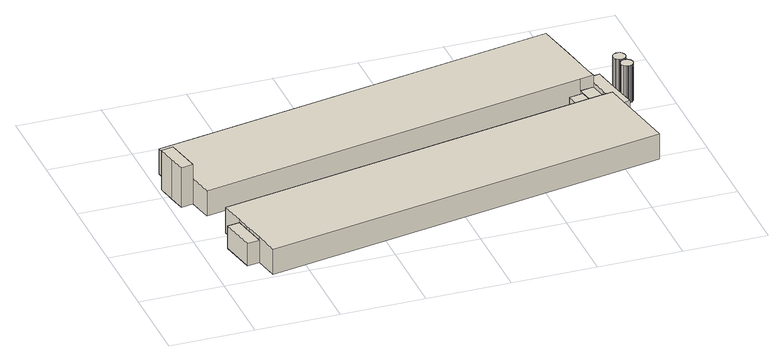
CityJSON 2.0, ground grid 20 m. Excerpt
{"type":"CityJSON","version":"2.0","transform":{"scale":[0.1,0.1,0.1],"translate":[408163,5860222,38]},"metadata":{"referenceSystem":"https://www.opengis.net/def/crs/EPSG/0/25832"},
"CityObjects":{
"building1":{"type":"Building","attributes":{"Gemeindeschluessel":"03454048","AbsoluteHoehe":"38.078","MittlereTraufHoehe":"44.021","Firsthoehe":"46.628","function":"31001_2720","roofType":"3100","measuredHeight":8.55},"address":[{"country":"Germany","locality":"Spahnharrenstätte"}],"children":["building1-1","building1-2","building1-3","building1-4","building1-5","building1-6"],"geometry":[{"type":"MultiSurface","lod":"1","boundaries":[[[0,1,2,3,4,5,6,7,8,9]],[[10,11,12,13,14,15,16,17,18,19]],[[10,19,9,8]],[[13,12,6,5]],[[14,13,5,4]],[[15,14,4,3]],[[16,15,3,2]],[[1,20,21,2]],[[0,22,23,1]],[[19,18,0,9]],[[7,11,10,8]],[[12,11,7,6]],[[20,17,16,21]],[[22,18,17,23]]]}]},
"building1-1":{"type":"BuildingPart","attributes":{"AbsoluteHoehe":"38.078","MittlereTraufHoehe":"41.252","Firsthoehe":"41.252","roofType":"1000","measuredHeight":3.17},"parents":["building1"],"geometry":[{"type":"MultiSurface","lod":"1","boundaries":[[[24,25,26,27]],[[28,29,30,31]],[[28,31,27,26]],[[30,29,25,24]],[[31,30,24,27]],[[29,28,26,25]]]}]},
"building1-2":{"type":"BuildingPart","attributes":{"BezugspunktDach":"2200","AbsoluteHoehe":"38.078","MittlereTraufHoehe":"43.792","Firsthoehe":"43.792","measuredHeight":5.71},"parents":["building1"],"geometry":[{"type":"MultiSurface","lod":"1","boundaries":[[[32,33,34,35,36]],[[37,38,39,40,41]],[[37,41,36,35]],[[40,39,33,32]],[[41,40,32,36]],[[38,37,35,34]],[[33,39,42,43]],[[43,42,38,34]]]}]},
"building1-3":{"type":"BuildingPart","attributes":{"AbsoluteHoehe":"38.078","MittlereTraufHoehe":"42.369","Firsthoehe":"43.54","roofType":"3100","measuredHeight":5.46},"parents":["building1"],"geometry":[{"type":"MultiSurface","lod":"1","boundaries":[[[44,45,46,47,21,48]],[[16,49,50,51,52,53]],[[20,23,54,48]],[[49,16,21,47]],[[50,49,47,46]],[[51,50,46,45]],[[52,51,45,44]],[[48,54,55,56]],[[21,16,17,20]],[[23,17,53,54]],[[56,57,52,44]],[[53,57,55,54]]]}]},
"building1-4":{"type":"BuildingPart","attributes":{"AbsoluteHoehe":"38.078","MittlereTraufHoehe":"44.118","Firsthoehe":"46.624","roofType":"3100","measuredHeight":8.55},"parents":["building1"],"geometry":[{"type":"MultiSurface","lod":"1","boundaries":[[[58,59,60,61,62,63,64,65,66,67,68]],[[69,70,39,42,38,37,71,72,57,52,73]],[[69,73,68,67]],[[70,69,67,66]],[[39,70,66,65]],[[64,43,33,65]],[[63,34,43,64]],[[62,35,34,63]],[[71,37,62,61]],[[72,71,61,60]],[[59,55,74,60]],[[58,44,56,59]],[[73,52,58,68]],[[43,42,39,33]],[[38,42,43,34]],[[35,37,38,34]],[[55,57,72,74]],[[44,52,57,56]]]}]},
"building1-5":{"type":"BuildingPart","attributes":{"AbsoluteHoehe":"38.078","MittlereTraufHoehe":"41.571","Firsthoehe":"41.571","roofType":"1000","measuredHeight":3.49},"parents":["building1"],"geometry":[{"type":"MultiSurface","lod":"1","boundaries":[[[74,55,23,22,75,76]],[[28,18,17,57,72,29]],[[75,26,25,76]],[[18,28,75,22]],[[29,72,74,76]],[[26,28,29,25]],[[17,18,22,23]],[[54,53,17,23]],[[55,57,53,54]],[[72,57,55,74]]]}]},
"building1-6":{"type":"BuildingPart","attributes":{"AbsoluteHoehe":"38.078","MittlereTraufHoehe":"47.583","Firsthoehe":"49.342","roofType":"5000","measuredHeight":11.26},"parents":["building1"],"geometry":[{"type":"MultiSurface","lod":"1","boundaries":[[[77,78,79,80,81]],[[82,12,10,83,84]],[[82,84,81,80]],[[12,82,80,79]],[[78,8,7,6,79]],[[83,10,78,77]],[[84,83,77,81]],[[8,10,11,7]],[[7,11,12,6]]]}]},
"building2":{"type":"Building","attributes":{"Gemeindeschluessel":"03454048","AbsoluteHoehe":"38.333","MittlereTraufHoehe":"47.829","Firsthoehe":"47.829","function":"51003_1201","roofType":"1000","measuredHeight":9.49},"address":[{"country":"Germany","locality":"Spahnharrenstätte"}],"geometry":[{"type":"MultiSurface","lod":"1","boundaries":[[[85,86,87,88,89,90,91,92,93,94,95,96,97,98,99,100,101,102,103,104,105,106,107,108,109,110,111,112,113,114,115,116,117,118,119,120,121,122,123,124,125,126,127]],[[128,129,130,131,132,133,134,135,136,137,138,139,140,141,142,143,144,145,146,147,148,149,150,151,152,153,154,155,156,157,158,159,160,161,162,163,164,165,166,167,168,169,170]],[[128,170,127,126]],[[129,128,126,125]],[[130,129,125,124]],[[131,130,124,123]],[[132,131,123,122]],[[133,132,122,121]],[[134,133,121,120]],[[135,134,120,119]],[[136,135,119,118]],[[137,136,118,117]],[[138,137,117,116]],[[139,138,116,115]],[[140,139,115,114]],[[141,140,114,113]],[[142,141,113,112]],[[143,142,112,111]],[[144,143,111,110]],[[145,144,110,109]],[[146,145,109,108]],[[147,146,108,107]],[[148,147,107,106]],[[149,148,106,105]],[[150,149,105,104]],[[151,150,104,103]],[[152,151,103,102]],[[153,152,102,101]],[[154,153,101,100]],[[155,154,100,99]],[[156,155,99,98]],[[157,156,98,97]],[[158,157,97,96]],[[159,158,96,95]],[[160,159,95,94]],[[161,160,94,93]],[[162,161,93,92]],[[163,162,92,91]],[[164,163,91,90]],[[165,164,90,89]],[[166,165,89,88]],[[167,166,88,87]],[[168,167,87,86]],[[169,168,86,85]],[[170,169,85,127]]]}]},
"building3":{"type":"Building","attributes":{"Gemeindeschluessel":"03454048","AbsoluteHoehe":"38.331","MittlereTraufHoehe":"47.768","Firsthoehe":"47.768","function":"51003_1201","roofType":"1000","measuredHeight":9.44},"address":[{"country":"Germany","locality":"Spahnharrenstätte"}],"geometry":[{"type":"MultiSurface","lod":"1","boundaries":[[[171,172,173,174,175,176,177,178,179,180,181,182,183,184,185,186,187,188,189,190,191,192,193,194,195,196,197,198,199,200,201,202,203,204,205,206,207,208,209,210,211,212,213,214]],[[215,216,217,218,219,220,221,222,223,224,225,226,227,228,229,230,231,232,233,234,235,236,237,238,239,240,241,242,243,244,245,246,247,248,249,250,251,252,253,254,255,256,257,258]],[[215,258,214,213]],[[216,215,213,212]],[[217,216,212,211]],[[218,217,211,210]],[[219,218,210,209]],[[220,219,209,208]],[[221,220,208,207]],[[222,221,207,206]],[[223,222,206,205]],[[224,223,205,204]],[[225,224,204,203]],[[226,225,203,202]],[[227,226,202,201]],[[228,227,201,200]],[[229,228,200,199]],[[230,229,199,198]],[[231,230,198,197]],[[232,231,197,196]],[[233,232,196,195]],[[234,233,195,194]],[[235,234,194,193]],[[236,235,193,192]],[[237,236,192,191]],[[238,237,191,190]],[[239,238,190,189]],[[240,239,189,188]],[[241,240,188,187]],[[242,241,187,186]],[[243,242,186,185]],[[244,243,185,184]],[[245,244,184,183]],[[246,245,183,182]],[[247,246,182,181]],[[248,247,181,180]],[[249,248,180,179]],[[250,249,179,178]],[[251,250,178,177]],[[252,251,177,176]],[[253,252,176,175]],[[254,253,175,174]],[[255,254,174,173]],[[256,255,173,172]],[[257,256,172,171]],[[258,257,171,214]]]}]}
},
"vertices":[
[1000,468,66],[1032,474,66],[1027,498,66],[1013,576,66],[994,678,66],[27,499,66],[38,440,66],[46,397,66],[54,354,66],[65,295,66],[54,354,1],[46,397,1],[38,440,1],[27,499,1],[994,678,1],[1013,576,1],[1027,498,1],[1032,474,1],[1000,468,1],[65,295,1],[1032,474,47],[1027,498,47],[1000,468,36],[1032,474,36],
[982,388,33],[1014,394,33],[1002,460,33],[969,454,33],[1002,460,1],[1014,394,1],[982,388,1],[969,454,1],
[78,64,58],[107,69,58],[97,122,58],[91,155,58],[62,150,58],[91,155,1],[97,122,1],[107,69,1],[78,64,1],[62,150,1],[99,112,1],[99,112,58],
[1052,368,47],[1082,374,47],[1069,439,47],[1057,504,47],[1040,433,47],[1057,504,1],[1069,439,1],[1082,374,1],[1052,368,1],[1040,433,1],[1040,433,36],[1047,392,36],[1047,392,47],[1047,392,1],
[1052,368,66],[1047,392,66],[1015,387,66],[80,214,66],[91,155,66],[97,122,66],[99,112,66],[107,69,66],[118,10,66],[1085,189,66],[1066,291,66],[1085,189,1],[118,10,1],[80,214,1],[1015,387,1],[1066,291,1],[1015,387,36],
[1002,460,36],[1014,394,36],
[25,348,102],[54,354,102],[38,440,102],[9,435,102],[17,391,102],[9,435,1],[25,348,1],[17,391,1],
[1090,439,98],[1092,437,98],[1094,436,98],[1096,435,98],[1098,435,98],[1100,434,98],[1101,434,98],[1103,434,98],[1105,435,98],[1106,435,98],[1108,436,98],[1110,437,98],[1112,439,98],[1114,441,98],[1115,444,98],[1116,446,98],[1116,449,98],[1116,451,98],[1115,453,98],[1115,455,98],[1114,456,98],[1113,457,98],[1112,459,98],[1111,460,98],[1109,461,98],[1107,463,98],[1104,463,98],[1102,464,98],[1101,464,98],[1098,463,98],[1096,463,98],[1093,461,98],[1092,460,98],[1090,459,98],[1089,457,98],[1088,456,98],[1088,455,98],[1087,453,98],[1087,451,98],[1086,449,98],[1087,446,98],[1087,444,98],[1089,441,98],[1087,444,3],[1087,446,3],[1086,449,3],[1087,451,3],[1087,453,3],[1088,455,3],[1088,456,3],[1089,457,3],[1090,459,3],[1092,460,3],[1093,461,3],[1096,463,3],[1098,463,3],[1101,464,3],[1102,464,3],[1104,463,3],[1107,463,3],[1109,461,3],[1111,460,3],[1112,459,3],[1113,457,3],[1114,456,3],[1115,455,3],[1115,453,3],[1116,451,3],[1116,449,3],[1116,446,3],[1115,444,3],[1114,441,3],[1112,439,3],[1110,437,3],[1108,436,3],[1106,435,3],[1105,435,3],[1103,434,3],[1101,434,3],[1100,434,3],[1098,435,3],[1096,435,3],[1094,436,3],[1092,437,3],[1090,439,3],[1089,441,3],
[1083,473,98],[1084,472,98],[1086,470,98],[1088,468,98],[1090,468,98],[1092,467,98],[1093,467,98],[1095,467,98],[1097,467,98],[1098,467,98],[1100,468,98],[1102,468,98],[1104,470,98],[1106,472,98],[1108,473,98],[1108,474,98],[1109,476,98],[1110,479,98],[1110,481,98],[1110,483,98],[1109,485,98],[1109,487,98],[1108,488,98],[1107,490,98],[1106,491,98],[1105,493,98],[1103,494,98],[1101,495,98],[1098,496,98],[1095,496,98],[1092,496,98],[1090,495,98],[1087,494,98],[1086,493,98],[1084,491,98],[1083,490,98],[1082,488,98],[1081,487,98],[1081,485,98],[1080,483,98],[1080,481,98],[1081,479,98],[1081,476,98],[1082,474,98],[1081,476,3],[1081,479,3],[1080,481,3],[1080,483,3],[1081,485,3],[1081,487,3],[1082,488,3],[1083,490,3],[1084,491,3],[1086,493,3],[1087,494,3],[1090,495,3],[1092,496,3],[1095,496,3],[1098,496,3],[1101,495,3],[1103,494,3],[1105,493,3],[1106,491,3],[1107,490,3],[1108,488,3],[1109,487,3],[1109,485,3],[1110,483,3],[1110,481,3],[1110,479,3],[1109,476,3],[1108,474,3],[1108,473,3],[1106,472,3],[1104,470,3],[1102,468,3],[1100,468,3],[1098,467,3],[1097,467,3],[1095,467,3],[1093,467,3],[1092,467,3],[1090,468,3],[1088,468,3],[1086,470,3],[1084,472,3],[1083,473,3],[1082,474,3]
]}
